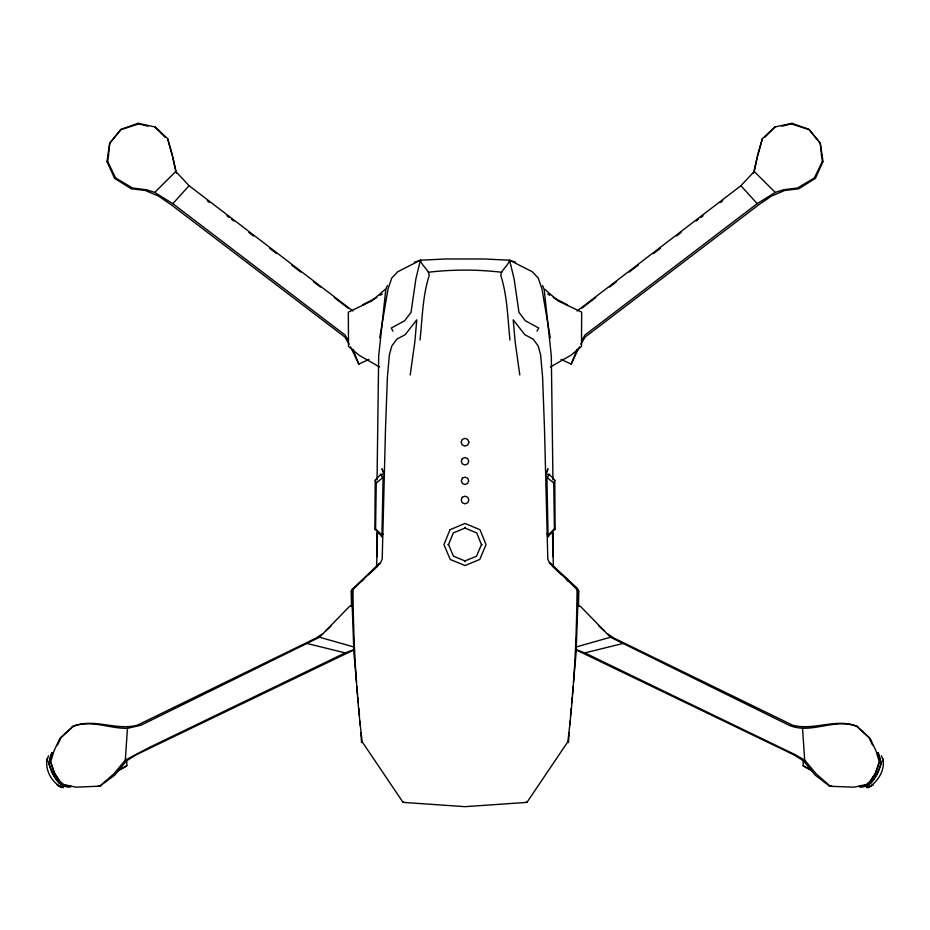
<?xml version="1.0" encoding="UTF-8"?>
<svg xmlns="http://www.w3.org/2000/svg" width="930" height="930" viewBox="0 0 930 930"><rect width="100%" height="100%" fill="white"/><g stroke="black" fill="none" stroke-linecap="round" stroke-linejoin="round"><path stroke-width="1.4" d="M351.435 606.372L351.435 590.829L351.831 606.534M552.885 556.64L552.908 532.53M552.955 479.961L551.316 355.992L544.201 289.486L542.562 285.533M375.22 480.194L376.255 483.077L375.592 528.903L381.614 534.773L381.044 535.471L374.895 529.1L375.22 480.194L380.754 474.323L383.16 474.219M377.243 546.701L377.429 532.518L376.627 566.556M812.123 770.854L803.148 765.809L803.229 760.252M519.789 374.999L515.162 341.856L513.221 319.839L524.799 334.661L533.216 339.206L538.168 345.948L540.609 354.772L542.597 377.173L544.515 429.59L547.793 559.07L549.444 562.766L577.053 589.492C576.6 640.363 574.031 691.269 567.835 741.78L526.95 802.381L465 806.67L403.05 802.381L362.165 741.78C355.969 691.269 353.4 640.363 352.947 589.492L380.556 562.766L382.207 559.07L385.485 429.59L387.403 377.173L389.391 354.772L391.832 345.948L396.785 339.206L405.201 334.661L416.779 319.839L414.838 341.856L410.211 374.999M381.939 535.796L383.125 475.928M578.169 606.534L578.565 590.829L578.565 606.372M360.921 732.968L361.526 742.559M550.444 564.394L550.49 563.382L578.402 589.946L576.147 650.454M314.7 638.736L137.477 725.156C115.994 730.957 94.558 717.96 73.331 726.132L59.915 738.432L54.01 750.836L50.662 762.007L54.556 773.272L59.567 781.037L63.67 784.49L75.876 787.175L99.789 786.152L113.844 773.853L125.329 760.089L127.445 728.318L140.918 725.261L319.513 637.236L348.994 606.93L352.54 604.454M420.035 340.008C422.336 318.432 422.569 296.147 429.23 275.373C428.474 269.305 421.964 266.085 420.395 260.226L414.385 262.225M369.001 359.399L358.806 364.107L354.179 354.435M569.648 725.493L570.02 721.262M570.52 715.623L571.148 708.567M571.648 702.929L572.148 697.395M572.392 694.629L573.124 686.328M573.496 682.178L576.321 650.279M348.366 341.077L345.135 335.102L172.806 203.658L154.729 192.429L146.545 189.767L132.513 188L115.704 178.014L107.659 161.611L109.833 143.197L120.714 129.491L137.989 123.33L154.973 126.933L167.632 138.64L172.329 155.973M349.157 344.193L344.902 337.09L171.666 205.077L158.577 196.114L145.254 190.464L131.235 188.778L114.541 178.304L106.973 161.506L109.717 143.011L121.144 129.561L138.814 123.888L147.986 126.166M379.719 337.869L388.019 288.998L391.774 278.035L397.773 271.723L420.395 260.226L445.691 258.97L484.309 258.97L509.605 260.226L515.615 262.225M568.474 742.559L569.079 732.968M577.065 311.027L740.919 185.709L754.23 171.504L757.52 155.356L762.367 138.64L775.027 126.933L792.011 123.33L809.286 129.491L820.167 143.197L822.341 161.611L814.296 178.014L797.487 188L783.455 189.767L775.271 192.429L757.194 203.658L584.865 335.102L581.634 341.077M70.215 787.082C58.334 787.791 51.417 773.528 48.813 763.216L52.022 752.568L51.406 754.207M550.281 337.869L541.981 288.998L538.226 278.035L532.227 271.723L509.605 260.226C508.036 266.085 501.526 269.305 500.77 275.373C507.431 296.147 507.664 318.432 509.966 340.008M567.347 305.447L567.498 304.831L553.211 297.519M753.44 173.422L757.322 157.286M420.395 260.226L415.861 279.035L411.025 312.41L404.62 320.78L391.263 328.034L392.96 331.138M383.265 472.8L382.044 468.732L382.881 471.068M48.813 763.216L50.952 754.869M757.671 155.973L762.367 138.64M64.426 784.85L64.089 786.094L58.823 782.886L52.94 774.062L48.779 763.1M859.785 787.082C871.666 787.791 878.583 773.528 881.187 763.216L879.048 754.869M50.034 759.903L50.673 757.776M560.999 359.399L571.194 364.107L577.077 349.273M615.3 638.736L792.523 725.156C814.006 730.957 835.442 717.96 856.669 726.132L870.085 738.432L875.99 750.836L879.338 762.007L875.444 773.272L870.434 781.037L866.33 784.49L854.124 787.175L829.688 786.28L815.238 775.143L803.439 760.833L794.22 754.986L577.112 650.396M554.78 480.194L555.105 529.1L548.956 535.471L548.386 534.773L554.408 528.903L553.745 483.077L554.78 480.194L549.246 474.323L546.84 474.219M547.119 471.068L547.956 468.732L546.735 472.8M107.764 157.74L108.74 155.136M881.221 763.1L877.06 774.062L871.178 782.886L865.911 786.094L865.574 784.85M448.551 544.608L453.282 532.948L465 528.042L476.718 532.948L481.449 544.608L476.532 556.198L465 560.93L453.468 556.198L448.551 544.608L447.795 544.62M387.438 285.533L385.799 289.486L378.684 355.992L377.045 479.961M575.821 354.435L571.194 364.107M580.843 344.193L585.098 337.09L758.334 205.077L771.423 196.114L784.746 190.464L798.765 188.778L815.459 178.304L823.027 161.506L820.283 143.011L808.856 129.561L791.186 123.888L782.014 126.166M57.567 744.895L61.101 737.467L73.331 726.132M48.627 755.765C42.815 766.983 51.29 782.49 62.019 787.547L57.172 784.978L61.554 787.512M576.321 353.284L579.541 346.785M549.246 474.323L547.41 477.764L553.745 483.077M537.04 331.138L538.737 328.034L525.38 320.78L518.975 312.41L514.139 279.035L509.605 260.226M381.312 536.877L382.916 534.029M50.662 762.007L54.521 773.33L59.915 781.433M870.085 781.433L875.479 773.33L879.338 762.007M775.027 126.933L764.879 137.28M172.806 203.658L189.081 185.709L352.935 311.027M154.729 192.429L175.77 171.504L172.48 155.356L167.632 138.64M351.424 591.166L353.412 589.248M385.171 289.346L371.826 300.913L348.332 312.166L348.518 346.483L359.178 355.307L379.591 366.99M353.853 650.454L351.598 589.946L379.51 563.382L379.556 564.394M361.63 581.238L363.676 579.32M368.675 574.612L377.58 566.254M322.71 633.667L315.921 638.189M325.825 630.842L331.034 626.134M376.255 483.077L382.59 477.764L380.754 474.323M403.05 802.381L403.667 801.904M99.789 786.152L114.762 775.143L126.561 760.833L135.78 754.986L352.889 650.396M581.831 308.156L595.688 297.6M609.545 287.045L616.474 281.767M629.18 272.083L638.41 265.05M653.418 253.611L660.346 248.333M676.517 236.022L681.132 232.5M696.14 221.061L698.453 219.306M700.767 217.539L703.068 215.783M720.39 202.589L722.703 200.822M791.186 123.888L792.011 123.33M376.79 297.519L362.502 304.831L362.654 305.447M380.091 295.368L382.3 293.938M868.446 787.512C878.385 781.735 887.406 767.064 881.384 755.765M125.329 760.089L150.439 746.906L345.181 652.895L354.051 649.547M126.771 760.252L126.852 765.809L117.878 770.854M550.409 366.99L570.822 355.307L581.483 346.483L581.669 312.166L558.174 300.913L544.829 289.346M117.959 770.679L126.852 765.809M872.038 785.455L866.562 787.617L871.073 785.897M351.598 589.946L352.947 589.492M576.251 646.943L610.487 637.236L789.082 725.261C811.855 734.874 834.989 717.077 857.797 726.795M374.895 529.1L375.592 528.903M114.541 178.304L115.704 178.014M575.949 649.547L584.819 652.895L623.379 643.386M865.784 785.304L858.809 786.536M72.203 726.795C90.663 719.076 108.798 728.69 127.445 728.318M822.341 161.611L823.027 161.506M71.192 786.536L64.217 785.304M428.509 272.234C452.724 269.398 477.276 269.398 501.491 272.234M98.382 785.734L101.172 785.652M481.449 544.608L482.205 544.62M828.828 785.652L831.618 785.734M106.973 161.506L107.659 161.611M306.621 643.386L345.181 652.895M814.296 178.014L815.459 178.304M554.408 528.903L555.105 529.1M319.513 637.236L353.749 646.943M577.053 589.492L578.402 589.946M58.927 785.897L63.438 787.617L57.962 785.455M584.819 652.895L795.417 754.811L804.671 760.089L816.156 773.853L830.211 786.152M803.148 765.809L812.041 770.679M614.079 638.189L607.29 633.667M547.7 293.938L549.909 295.368M137.989 123.33L138.814 123.888M577.46 604.454L581.006 606.93L610.487 637.236M207.297 200.822L209.61 202.589M226.932 215.783L229.233 217.539M231.547 219.306L233.86 221.061M248.868 232.5L253.483 236.022M269.654 248.333L276.582 253.611M291.59 265.05L300.82 272.083M313.526 281.767L320.455 287.045M334.312 297.6L348.169 308.156M526.334 801.904L526.95 802.381M598.967 626.134L604.175 630.842M549.444 562.766L577.193 588.155M856.669 726.132L868.899 737.467L872.433 744.895M552.42 566.254L561.325 574.612M566.324 579.32L568.37 581.238M576.588 589.248L578.576 591.166M165.121 137.28L154.973 126.933M754.23 171.504L775.271 192.429M175.77 171.504L189.081 185.709M740.919 185.709L757.194 203.658M547.084 534.029L548.688 536.877M350.459 346.785L353.679 353.284M352.923 349.273L358.806 364.107M878.594 754.207L877.978 752.568L881.187 763.216M821.26 155.136L822.236 157.74M879.327 757.776L879.966 759.903M172.678 157.286L176.561 173.422M353.679 650.279L356.504 682.178M356.876 686.328L357.608 694.629M357.864 697.395L358.352 702.929M358.852 708.567L359.48 715.623M359.98 721.262L360.352 725.493M802.555 728.318L804.671 760.089M553.373 566.556L552.571 532.518L552.757 546.701M546.875 475.928L548.061 535.796M377.092 532.53L377.115 556.64M465 527.275L465 528.042M465 560.93L465 561.685M47.244 759.159L46.593 761.577L47.453 758.543L47.244 759.159M468.894 442.169L467.802 444.947L465 446.144L462.198 444.947L461.106 442.169L462.28 439.437L465 438.344L467.72 439.437L468.894 442.169M450.004 529.716L443.947 544.643L450.236 559.476L465 565.533L479.764 559.476L486.053 544.643L479.996 529.716L465 523.439L450.004 529.716M462.35 458.606L461.245 461.257L462.35 463.896L465 465L467.651 463.896L468.755 461.257L467.651 458.606L465 457.514L462.35 458.606M462.373 478.194L461.292 480.822L462.373 483.437L465 484.518L467.627 483.437L468.708 480.822L467.627 478.194L465 477.113L462.373 478.194M462.268 497.294L461.141 500.015L462.268 502.735L465 503.862L467.732 502.735L468.86 500.015L467.732 497.294L465 496.167L462.268 497.294M872.828 784.978L867.981 787.547L872.828 784.978M882.756 759.159L882.547 758.543L883.407 761.577L882.756 759.159"/></g></svg>
